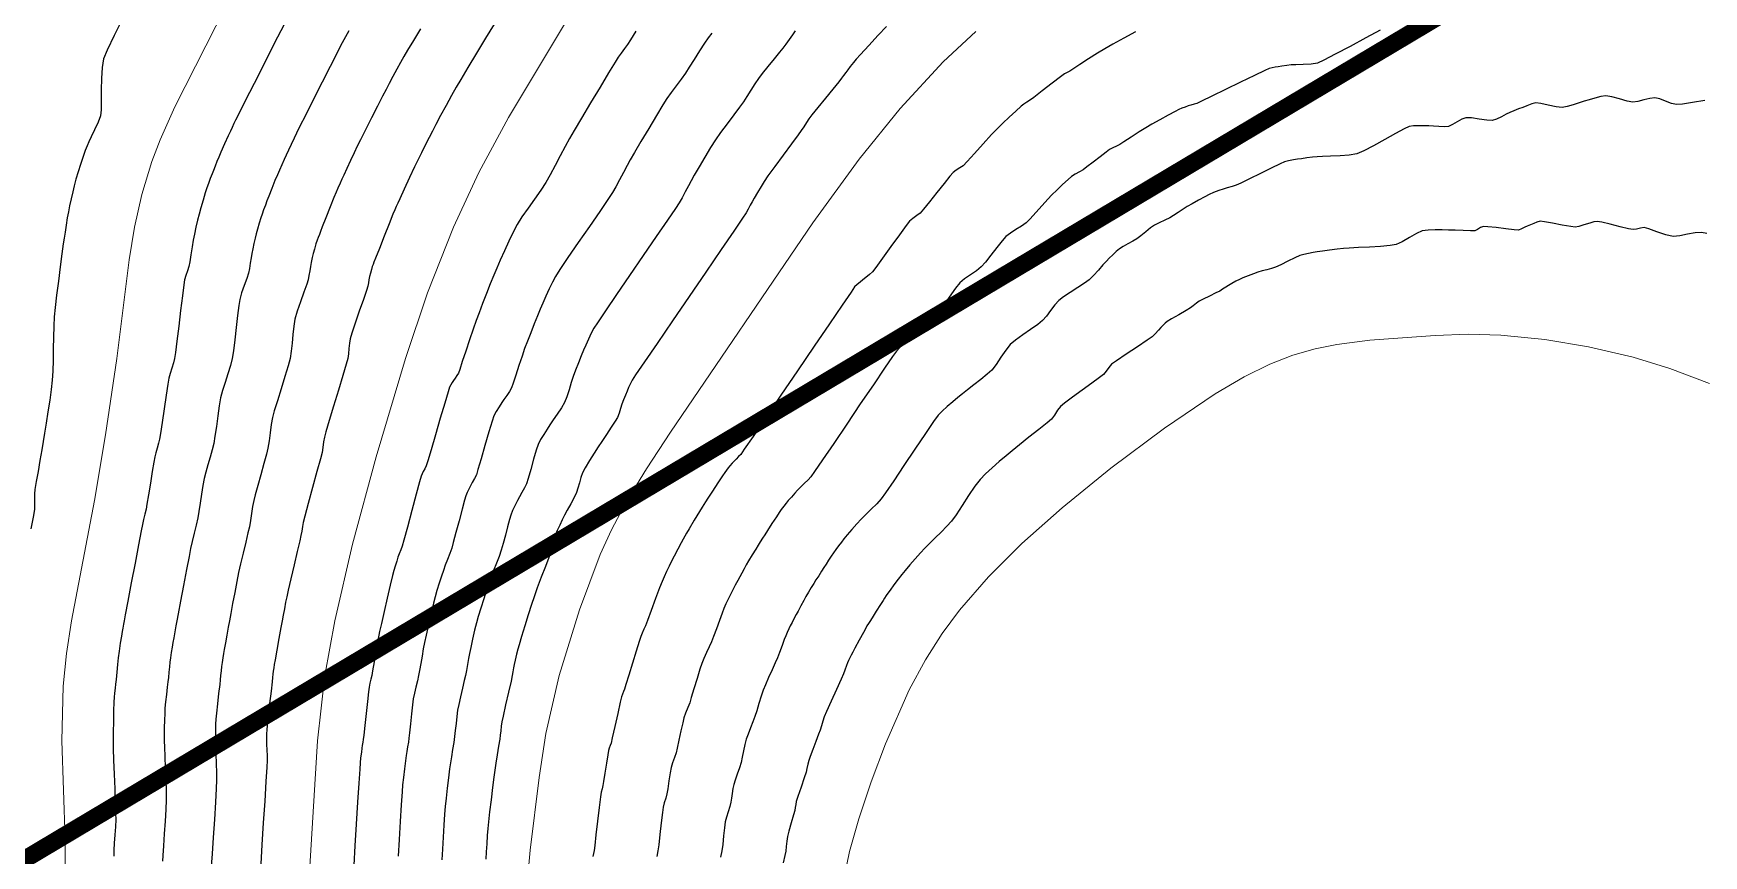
# Model space of a CAD drawing. Extents: x 27 to 849, y 0 to 853.
# Drawn here: x 85.5 to 180.9, y 596.6 to 643.6 of the extents above; entities that cross this region are included whole.
import ezdxf

# ---------------------------------------------------------------- set-up
doc = ezdxf.new("R2010")
doc.units = 0
doc.header["$LTSCALE"] = 2
for name, color, linetype in [('ARQ - PORTAS E ESQUADRIAS 1-50', 2, 'Continuous'), ('Curva 1 m', 5, 'Continuous'), ('Curva Mestra', 1, 'Continuous')]:
    doc.layers.add(name, color=color, linetype=linetype)

msp = doc.modelspace()

# ---------------------------------------------------------------- linework, layer by layer
at = {"layer": 'ARQ - PORTAS E ESQUADRIAS 1-50', "const_width": 1}
msp.add_lwpolyline([(619.662, 64.962), (532.953, 53.734), (488.222, 57.382), (464.071, 66.688), (452.245, 74.702), (148.786, 382.232), (76.606, 469.903), (65.463, 493.563), (62.139, 582.817), (440.601, 808.535), (802.504, 491.862), (619.662, 64.962)], close=True, dxfattribs=at)
at = {"layer": 'Curva 1 m', "linetype": 'Continuous', "lineweight": -3}
for points, elevation in [([(90.583, 644.548), (90.06, 643.52), (89.664, 642.696), (89.463, 642.19), (89.381, 641.694), (89.342, 641.076), (89.331, 640.415), (89.329, 639.786), (89.32, 639.269), (89.287, 638.94), (89.154, 638.566), (88.952, 638.132), (88.748, 637.726), (88.611, 637.44), (88.519, 637.211), (88.415, 636.942), (88.315, 636.673), (88.232, 636.44), (88.138, 636.147), (88.012, 635.737), (87.883, 635.303), (87.782, 634.94), (87.698, 634.594), (87.606, 634.191), (87.52, 633.786), (87.451, 633.44), (87.389, 633.094), (87.322, 632.691), (87.259, 632.287), (87.208, 631.94), (87.162, 631.615), (87.083, 631.041), (86.984, 630.304), (86.877, 629.489), (86.775, 628.683), (86.692, 627.971), (86.64, 627.44), (86.612, 626.902), (86.597, 626.281), (86.589, 625.618), (86.58, 624.958), (86.563, 624.342), (86.531, 623.815), (86.472, 623.286), (86.386, 622.669), (86.285, 622.013), (86.18, 621.37), (86.084, 620.787), (86.007, 620.315), (85.927, 619.831), (85.824, 619.233), (85.715, 618.602), (85.615, 618.018), (85.54, 617.562), (85.505, 617.315), (85.506, 617.036), (85.521, 616.718), (85.519, 616.44), (85.458, 616.083), (85.314, 615.318)], 34), ([(99.757, 644.126), (99.239, 643.103), (98.65, 641.939), (98.061, 640.775), (97.544, 639.752), (97.169, 639.01), (97.009, 638.69), (96.914, 638.492), (96.809, 638.264), (96.717, 638.065), (96.591, 637.788), (96.381, 637.326), (96.171, 636.859), (96.041, 636.565), (95.944, 636.327), (95.837, 636.054), (95.744, 635.815), (95.665, 635.612), (95.56, 635.341), (95.452, 635.057), (95.365, 634.815), (95.271, 634.522), (95.145, 634.112), (95.017, 633.678), (94.916, 633.315), (94.831, 632.969), (94.74, 632.566), (94.653, 632.161), (94.584, 631.815), (94.521, 631.442), (94.453, 630.992), (94.39, 630.579), (94.341, 630.315), (94.264, 630.075), (94.164, 629.805), (94.089, 629.565), (94.046, 629.267), (93.968, 628.637), (93.866, 627.804), (93.757, 626.9), (93.654, 626.055), (93.571, 625.399), (93.522, 625.065), (93.452, 624.803), (93.356, 624.502), (93.259, 624.201), (93.187, 623.94), (93.129, 623.594), (93.034, 622.957), (92.921, 622.177), (92.809, 621.399), (92.717, 620.772), (92.663, 620.44), (92.605, 620.208), (92.529, 619.94), (92.452, 619.672), (92.393, 619.44), (92.339, 619.14), (92.247, 618.595), (92.138, 617.927), (92.03, 617.262), (91.941, 616.725), (91.892, 616.44), (91.829, 616.161), (91.752, 615.844), (91.688, 615.565), (91.616, 615.195), (91.463, 614.401), (91.263, 613.354), (91.048, 612.226), (90.85, 611.187), (90.703, 610.41), (90.637, 610.065), (90.601, 609.866), (90.559, 609.639), (90.525, 609.44), (90.484, 609.191), (90.419, 608.777), (90.35, 608.319), (90.297, 607.94), (90.256, 607.566), (90.212, 607.116), (90.174, 606.703), (90.149, 606.44), (90.121, 606.201), (90.088, 605.929), (90.065, 605.69), (90.053, 605.417), (90.037, 604.915), (90.02, 604.3), (90.008, 603.686), (90.004, 603.19), (90.014, 602.755), (90.036, 602.088), (90.067, 601.286), (90.099, 600.447), (90.128, 599.67), (90.149, 599.051), (90.155, 598.69), (90.137, 598.285), (90.104, 597.815), (90.069, 597.345), (90.046, 596.94), (90.041, 596.604)], 36), ([(103.469, 643.784), (103.286, 643.446), (103.105, 643.107), (102.951, 642.815), (102.767, 642.456), (102.413, 641.759), (101.957, 640.859), (101.467, 639.891), (101.013, 638.992), (100.663, 638.296), (100.485, 637.94), (100.345, 637.647), (100.184, 637.303), (100.027, 636.965), (99.901, 636.69), (99.782, 636.431), (99.644, 636.129), (99.508, 635.826), (99.394, 635.565), (99.258, 635.231), (99.079, 634.776), (98.908, 634.341), (98.801, 634.065), (98.709, 633.827), (98.604, 633.555), (98.517, 633.315), (98.446, 633.096), (98.352, 632.788), (98.255, 632.462), (98.18, 632.19), (98.116, 631.931), (98.048, 631.628), (97.983, 631.325), (97.931, 631.065), (97.889, 630.805), (97.846, 630.501), (97.8, 630.198), (97.749, 629.94), (97.653, 629.639), (97.505, 629.233), (97.353, 628.805), (97.245, 628.44), (97.19, 628.09), (97.122, 627.519), (97.045, 626.828), (96.966, 626.12), (96.889, 625.498), (96.819, 625.065), (96.714, 624.655), (96.568, 624.185), (96.408, 623.694), (96.26, 623.224), (96.151, 622.815), (96.069, 622.36), (95.987, 621.783), (95.906, 621.172), (95.829, 620.612), (95.758, 620.19), (95.669, 619.827), (95.553, 619.408), (95.426, 618.971), (95.308, 618.553), (95.218, 618.19), (95.143, 617.794), (95.062, 617.3), (94.981, 616.779), (94.906, 616.302), (94.842, 615.94), (94.753, 615.534), (94.64, 615.065), (94.527, 614.595), (94.435, 614.19), (94.346, 613.745), (94.2, 612.986), (94.026, 612.077), (93.856, 611.178), (93.719, 610.453), (93.646, 610.065), (93.592, 609.771), (93.529, 609.427), (93.469, 609.09), (93.421, 608.815), (93.379, 608.555), (93.331, 608.252), (93.286, 607.95), (93.251, 607.69), (93.222, 607.43), (93.193, 607.128), (93.165, 606.825), (93.139, 606.565), (93.104, 606.261), (93.054, 605.853), (93.005, 605.426), (92.972, 605.065), (92.957, 604.764), (92.943, 604.376), (92.933, 603.95), (92.927, 603.538), (92.926, 603.19), (92.936, 602.829), (92.959, 602.293), (92.988, 601.652), (93.016, 600.978), (93.036, 600.342), (93.039, 599.815), (93.02, 599.271), (92.98, 598.597), (92.931, 597.878), (92.881, 597.2), (92.842, 596.65), (92.822, 596.315)], 37), ([(107.579, 643.902), (107.175, 643.241), (106.84, 642.691), (106.623, 642.326), (106.434, 641.988), (106.219, 641.593), (105.996, 641.179), (105.785, 640.783), (105.605, 640.44), (105.408, 640.058), (105.115, 639.483), (104.774, 638.811), (104.436, 638.14), (104.148, 637.568), (103.961, 637.19), (103.786, 636.824), (103.575, 636.373), (103.363, 635.918), (103.188, 635.539), (103.085, 635.315), (102.976, 635.077), (102.852, 634.805), (102.747, 634.565), (102.627, 634.266), (102.412, 633.724), (102.169, 633.106), (101.962, 632.581), (101.858, 632.315), (101.796, 632.156), (101.727, 631.975), (101.669, 631.815), (101.601, 631.605), (101.515, 631.317), (101.444, 631.065), (101.386, 630.827), (101.326, 630.554), (101.278, 630.315), (101.24, 630.076), (101.201, 629.802), (101.156, 629.565), (101.072, 629.312), (100.908, 628.857), (100.711, 628.304), (100.526, 627.755), (100.401, 627.315), (100.332, 626.912), (100.279, 626.439), (100.232, 625.943), (100.181, 625.469), (100.117, 625.065), (100.007, 624.642), (99.825, 624.03), (99.608, 623.329), (99.392, 622.638), (99.216, 622.058), (99.115, 621.69), (99.044, 621.288), (98.981, 620.816), (98.92, 620.343), (98.852, 619.94), (98.765, 619.585), (98.619, 619.045), (98.444, 618.415), (98.269, 617.791), (98.126, 617.267), (98.043, 616.94), (97.978, 616.595), (97.915, 616.191), (97.853, 615.786), (97.792, 615.44), (97.712, 615.082), (97.586, 614.547), (97.438, 613.928), (97.294, 613.319), (97.181, 612.815), (97.078, 612.307), (96.958, 611.687), (96.838, 611.046), (96.732, 610.475), (96.656, 610.065), (96.588, 609.697), (96.506, 609.247), (96.424, 608.792), (96.357, 608.414), (96.318, 608.19), (96.279, 607.951), (96.237, 607.679), (96.204, 607.44), (96.178, 607.201), (96.153, 606.929), (96.13, 606.69), (96.098, 606.411), (96.039, 605.907), (95.971, 605.318), (95.912, 604.782), (95.879, 604.44), (95.864, 604.151), (95.855, 603.815), (95.849, 603.479), (95.848, 603.19), (95.857, 602.886), (95.878, 602.427), (95.901, 601.895), (95.919, 601.372), (95.924, 600.94), (95.903, 600.474), (95.857, 599.684), (95.794, 598.706), (95.727, 597.679), (95.664, 596.742), (95.618, 596.033)], 38), ([(111.775, 644.176), (111.289, 643.368), (110.77, 642.507), (110.277, 641.69), (109.872, 641.015), (109.616, 640.579), (109.352, 640.105), (109.041, 639.532), (108.726, 638.945), (108.451, 638.428), (108.259, 638.065), (108.066, 637.691), (107.843, 637.255), (107.623, 636.817), (107.437, 636.44), (107.239, 636.022), (106.947, 635.4), (106.639, 634.737), (106.388, 634.196), (106.269, 633.94), (106.183, 633.753), (106.1, 633.565), (105.999, 633.311), (105.778, 632.754), (105.499, 632.047), (105.222, 631.344), (105.007, 630.799), (104.915, 630.565), (104.867, 630.44), (104.82, 630.315), (104.767, 630.144), (104.708, 629.94), (104.664, 629.753), (104.625, 629.565), (104.596, 629.377), (104.564, 629.19), (104.486, 628.954), (104.307, 628.434), (104.076, 627.763), (103.842, 627.076), (103.653, 626.507), (103.557, 626.19), (103.515, 625.932), (103.484, 625.628), (103.454, 625.324), (103.415, 625.065), (103.324, 624.735), (103.132, 624.084), (102.879, 623.242), (102.606, 622.34), (102.355, 621.506), (102.165, 620.871), (102.078, 620.565), (102.032, 620.287), (101.991, 619.968), (101.947, 619.69), (101.853, 619.327), (101.655, 618.594), (101.405, 617.678), (101.156, 616.764), (100.959, 616.039), (100.868, 615.69), (100.825, 615.452), (100.783, 615.179), (100.742, 614.94), (100.673, 614.637), (100.531, 614.025), (100.349, 613.252), (100.164, 612.465), (100.012, 611.812), (99.927, 611.44), (99.863, 611.123), (99.793, 610.753), (99.724, 610.383), (99.665, 610.065), (99.593, 609.674), (99.481, 609.055), (99.36, 608.382), (99.261, 607.828), (99.214, 607.565), (99.184, 607.377), (99.157, 607.19), (99.138, 607.002), (99.12, 606.815), (99.092, 606.57), (99.031, 606.03), (98.953, 605.34), (98.875, 604.644), (98.814, 604.088), (98.786, 603.815), (98.777, 603.616), (98.772, 603.389), (98.77, 603.19), (98.777, 602.986), (98.791, 602.677), (98.804, 602.344), (98.808, 602.065), (98.788, 601.684), (98.739, 600.864), (98.67, 599.754), (98.591, 598.502), (98.511, 597.259), (98.442, 596.173)], 39), ([(119.881, 643.765), (119.567, 643.274), (119.4, 643.018), (119.232, 642.786), (119.036, 642.524), (118.87, 642.291), (118.694, 642.005), (118.326, 641.395), (117.837, 640.581), (117.298, 639.679), (116.78, 638.808), (116.352, 638.086), (116.087, 637.629), (115.839, 637.176), (115.561, 636.646), (115.27, 636.09), (114.986, 635.562), (114.73, 635.115), (114.444, 634.678), (114.091, 634.175), (113.718, 633.652), (113.372, 633.153), (113.102, 632.722), (112.869, 632.282), (112.618, 631.761), (112.366, 631.21), (112.132, 630.68), (111.934, 630.222), (111.765, 629.82), (111.562, 629.32), (111.341, 628.766), (111.12, 628.201), (110.917, 627.672), (110.749, 627.222), (110.578, 626.733), (110.372, 626.119), (110.158, 625.47), (109.964, 624.877), (109.816, 624.431), (109.741, 624.222), (109.658, 624.082), (109.552, 623.928), (109.466, 623.801), (109.391, 623.684), (109.306, 623.549), (109.24, 623.427), (109.153, 623.149), (108.961, 622.504), (108.706, 621.639), (108.43, 620.702), (108.176, 619.839), (107.987, 619.198), (107.904, 618.927), (107.817, 618.759), (107.733, 618.606), (107.665, 618.466), (107.603, 618.324), (107.518, 618.014), (107.324, 617.293), (107.075, 616.361), (106.822, 615.421), (106.621, 614.675), (106.524, 614.324), (106.451, 614.121), (106.361, 613.892), (106.286, 613.69), (106.212, 613.464), (106.125, 613.186), (106.053, 612.94), (105.983, 612.657), (105.848, 612.09), (105.676, 611.363), (105.498, 610.597), (105.342, 609.915), (105.238, 609.44), (105.142, 608.943), (105.031, 608.325), (104.922, 607.706), (104.835, 607.205), (104.787, 606.94), (104.739, 606.728), (104.682, 606.487), (104.637, 606.274), (104.603, 605.999), (104.541, 605.447), (104.466, 604.757), (104.391, 604.072), (104.332, 603.53), (104.303, 603.274), (104.279, 603.115), (104.248, 602.933), (104.224, 602.773), (104.194, 602.547), (104.154, 602.225), (104.123, 601.94), (104.099, 601.584), (104.049, 600.783), (103.981, 599.686), (103.904, 598.44), (103.828, 597.194), (103.76, 596.096)], 41), ([(124.215, 643.657), (124.005, 643.385), (123.807, 643.091), (123.527, 642.653), (123.217, 642.162), (122.928, 641.707), (122.712, 641.377), (122.469, 641.039), (122.179, 640.651), (121.89, 640.262), (121.651, 639.922), (121.425, 639.559), (121.055, 638.948), (120.614, 638.21), (120.172, 637.464), (119.798, 636.83), (119.564, 636.426), (119.378, 636.086), (119.169, 635.688), (118.951, 635.272), (118.739, 634.876), (118.546, 634.54), (118.287, 634.147), (117.819, 633.462), (117.226, 632.602), (116.593, 631.685), (116.003, 630.826), (115.541, 630.144), (115.291, 629.754), (115.116, 629.424), (114.928, 629.033), (114.739, 628.62), (114.563, 628.222), (114.415, 627.879), (114.259, 627.507), (114.07, 627.039), (113.87, 626.531), (113.68, 626.042), (113.526, 625.629), (113.375, 625.19), (113.199, 624.649), (113.024, 624.103), (112.872, 623.647), (112.77, 623.379), (112.653, 623.174), (112.498, 622.943), (112.342, 622.719), (112.22, 622.538), (112.069, 622.303), (111.899, 622.033), (111.768, 621.788), (111.666, 621.477), (111.483, 620.859), (111.259, 620.088), (111.037, 619.32), (110.859, 618.71), (110.766, 618.413), (110.661, 618.2), (110.529, 617.964), (110.424, 617.771), (110.337, 617.594), (110.241, 617.39), (110.165, 617.207), (110.093, 616.955), (109.955, 616.437), (109.781, 615.778), (109.602, 615.103), (109.45, 614.538), (109.355, 614.207), (109.251, 613.913), (109.12, 613.573), (108.987, 613.234), (108.879, 612.94), (108.773, 612.618), (108.644, 612.213), (108.516, 611.797), (108.414, 611.44), (108.318, 611.06), (108.181, 610.485), (108.03, 609.837), (107.895, 609.24), (107.802, 608.815), (107.735, 608.463), (107.66, 608.043), (107.585, 607.611), (107.517, 607.224), (107.464, 606.94), (107.396, 606.632), (107.31, 606.275), (107.226, 605.917), (107.164, 605.608), (107.119, 605.263), (107.061, 604.739), (107, 604.163), (106.948, 603.661), (106.914, 603.358), (106.879, 603.127), (106.834, 602.857), (106.79, 602.588), (106.754, 602.357), (106.713, 602.046), (106.655, 601.59), (106.597, 601.1), (106.553, 600.69), (106.524, 600.282), (106.477, 599.532), (106.419, 598.577), (106.357, 597.553), (106.299, 596.597)], 42), ([(128.99, 643.788), (128.826, 643.564), (128.64, 643.299), (128.454, 643.035), (128.289, 642.81), (128.093, 642.565), (127.783, 642.188), (127.431, 641.76), (127.108, 641.362), (126.885, 641.074), (126.68, 640.769), (126.451, 640.407), (126.224, 640.044), (126.023, 639.735), (125.804, 639.432), (125.474, 638.989), (125.095, 638.48), (124.727, 637.977), (124.433, 637.553), (124.154, 637.113), (123.826, 636.569), (123.498, 636.013), (123.22, 635.534), (123.041, 635.223), (122.884, 634.932), (122.706, 634.592), (122.526, 634.252), (122.363, 633.965), (122.149, 633.644), (121.688, 632.965), (121.049, 632.03), (120.305, 630.943), (119.525, 629.804), (118.782, 628.716), (118.146, 627.783), (117.688, 627.105), (117.479, 626.786), (117.332, 626.503), (117.174, 626.168), (117.022, 625.828), (116.895, 625.536), (116.762, 625.215), (116.599, 624.807), (116.436, 624.39), (116.303, 624.036), (116.188, 623.685), (116.062, 623.272), (115.931, 622.866), (115.799, 622.536), (115.623, 622.229), (115.391, 621.881), (115.157, 621.546), (114.974, 621.274), (114.81, 621.018), (114.618, 620.72), (114.435, 620.418), (114.296, 620.15), (114.183, 619.82), (114.032, 619.298), (113.87, 618.716), (113.726, 618.206), (113.628, 617.9), (113.517, 617.668), (113.372, 617.401), (113.226, 617.144), (113.115, 616.937), (112.984, 616.671), (112.84, 616.364), (112.727, 616.091), (112.654, 615.843), (112.548, 615.435), (112.424, 614.951), (112.299, 614.474), (112.187, 614.091), (112.066, 613.745), (111.914, 613.347), (111.752, 612.932), (111.598, 612.535), (111.473, 612.19), (111.345, 611.804), (111.187, 611.31), (111.024, 610.784), (110.878, 610.302), (110.774, 609.94), (110.667, 609.518), (110.549, 609.016), (110.442, 608.538), (110.367, 608.19), (110.312, 607.901), (110.254, 607.565), (110.195, 607.228), (110.141, 606.94), (110.075, 606.643), (109.973, 606.208), (109.859, 605.721), (109.757, 605.271), (109.691, 604.943), (109.645, 604.597), (109.603, 604.194), (109.564, 603.79), (109.524, 603.443), (109.472, 603.096), (109.406, 602.693), (109.339, 602.288), (109.285, 601.94), (109.238, 601.59), (109.173, 601.079), (109.1, 600.493), (109.033, 599.918), (108.984, 599.44), (108.95, 598.995), (108.912, 598.384), (108.871, 597.69), (108.832, 596.995), (108.796, 596.384)], 43), ([(134.202, 644.048), (133.734, 643.541), (133.191, 642.953), (132.722, 642.444), (132.479, 642.176), (132.313, 641.976), (132.128, 641.747), (131.989, 641.567), (131.876, 641.412), (131.751, 641.233), (131.638, 641.078), (131.474, 640.874), (131.137, 640.459), (130.712, 639.937), (130.285, 639.411), (129.941, 638.985), (129.766, 638.763), (129.626, 638.552), (129.473, 638.307), (129.335, 638.094), (129.15, 637.838), (128.776, 637.329), (128.305, 636.686), (127.826, 636.034), (127.432, 635.493), (127.214, 635.185), (127.035, 634.899), (126.827, 634.551), (126.639, 634.229), (126.519, 634.019), (126.411, 633.819), (126.29, 633.589), (126.179, 633.391), (125.976, 633.087), (125.473, 632.348), (124.747, 631.281), (123.871, 629.997), (122.921, 628.603), (121.971, 627.209), (121.096, 625.925), (120.371, 624.859), (119.87, 624.12), (119.668, 623.817), (119.568, 623.622), (119.464, 623.394), (119.376, 623.192), (119.283, 622.967), (119.173, 622.687), (119.08, 622.442), (119.003, 622.202), (118.918, 621.927), (118.828, 621.692), (118.702, 621.483), (118.473, 621.133), (118.196, 620.719), (117.929, 620.319), (117.728, 620.01), (117.5, 619.649), (117.23, 619.219), (116.983, 618.81), (116.824, 618.512), (116.735, 618.257), (116.654, 617.951), (116.574, 617.644), (116.49, 617.387), (116.354, 617.106), (116.159, 616.748), (115.958, 616.388), (115.806, 616.103), (115.677, 615.838), (115.527, 615.525), (115.388, 615.219), (115.288, 614.975), (115.219, 614.747), (115.15, 614.476), (115.083, 614.206), (115.018, 613.975), (114.909, 613.676), (114.714, 613.166), (114.478, 612.551), (114.247, 611.94), (114.066, 611.44), (113.92, 610.997), (113.735, 610.41), (113.536, 609.771), (113.352, 609.169), (113.209, 608.695), (113.135, 608.44), (113.062, 608.147), (112.985, 607.814), (112.931, 607.565), (112.894, 607.366), (112.855, 607.139), (112.818, 606.94), (112.746, 606.618), (112.602, 605.988), (112.434, 605.252), (112.29, 604.614), (112.218, 604.277), (112.188, 604.039), (112.161, 603.766), (112.135, 603.527), (112.098, 603.294), (112.032, 602.89), (111.953, 602.402), (111.876, 601.918), (111.816, 601.523), (111.763, 601.123), (111.688, 600.525), (111.603, 599.83), (111.521, 599.142), (111.454, 598.561), (111.414, 598.19), (111.384, 597.786), (111.357, 597.315), (111.331, 596.844), (111.305, 596.44)], 44), ([(148.428, 643.741), (147.774, 643.383), (147.138, 643.03), (146.675, 642.764), (146.266, 642.511), (145.758, 642.186), (145.255, 641.859), (144.859, 641.602), (144.675, 641.484), (144.528, 641.413), (144.383, 641.34), (144.156, 641.169), (143.673, 640.796), (143.103, 640.356), (142.617, 639.981), (142.383, 639.803), (142.216, 639.707), (142.052, 639.609), (141.901, 639.478), (141.599, 639.204), (141.223, 638.857), (140.848, 638.505), (140.553, 638.218), (140.214, 637.86), (139.735, 637.335), (139.229, 636.776), (138.808, 636.315), (138.587, 636.083), (138.405, 635.956), (138.187, 635.822), (138.008, 635.692), (137.832, 635.487), (137.494, 635.067), (137.075, 634.54), (136.655, 634.011), (136.315, 633.588), (136.136, 633.377), (135.944, 633.228), (135.713, 633.07), (135.524, 632.919), (135.327, 632.664), (134.94, 632.132), (134.46, 631.463), (133.98, 630.794), (133.596, 630.263), (133.403, 630.01), (133.228, 629.855), (133.016, 629.692), (132.845, 629.558), (132.694, 629.432), (132.524, 629.285), (132.385, 629.148), (132.179, 628.854), (131.675, 628.116), (130.948, 627.048), (130.073, 625.758), (129.123, 624.358), (128.174, 622.958), (127.3, 621.669), (126.576, 620.602), (126.075, 619.867), (125.874, 619.575), (125.754, 619.449), (125.611, 619.311), (125.491, 619.193), (125.378, 619.067), (125.252, 618.922), (125.163, 618.815), (125.061, 618.682), (124.963, 618.547), (124.834, 618.351), (124.568, 617.946), (124.258, 617.47), (123.992, 617.063), (123.863, 616.864), (123.767, 616.715), (123.673, 616.565), (123.518, 616.31), (123.221, 615.82), (122.925, 615.327), (122.768, 615.066), (122.675, 614.894), (122.583, 614.72), (122.476, 614.522), (122.278, 614.154), (122.061, 613.749), (121.9, 613.436), (121.775, 613.178), (121.633, 612.876), (121.496, 612.572), (121.382, 612.308), (121.24, 611.944), (121.011, 611.332), (120.757, 610.649), (120.542, 610.071), (120.429, 609.773), (120.343, 609.577), (120.241, 609.355), (120.157, 609.158), (120.069, 608.886), (119.897, 608.332), (119.683, 607.639), (119.471, 606.951), (119.305, 606.409), (119.226, 606.158), (119.173, 606.019), (119.111, 605.862), (119.061, 605.722), (118.988, 605.41), (118.843, 604.766), (118.675, 604.011), (118.532, 603.368), (118.461, 603.059), (118.416, 602.925), (118.362, 602.773), (118.32, 602.638), (118.279, 602.396), (118.203, 601.913), (118.116, 601.351), (118.041, 600.871), (118.002, 600.635), (117.948, 600.447), (117.896, 600.26), (117.861, 599.986), (117.787, 599.378), (117.695, 598.602), (117.603, 597.824), (117.53, 597.21), (117.494, 596.927), (117.462, 596.763), (117.423, 596.579)], 46), ([(162.412, 643.827), (161.591, 643.386), (160.696, 642.903), (159.852, 642.455), (159.188, 642.113), (158.83, 641.952), (158.465, 641.893), (158.014, 641.865), (157.596, 641.853), (157.33, 641.842), (157.076, 641.812), (156.79, 641.774), (156.58, 641.743), (156.419, 641.716), (156.237, 641.681), (156.08, 641.641), (155.818, 641.519), (155.227, 641.234), (154.44, 640.852), (153.586, 640.436), (152.799, 640.053), (152.208, 639.767), (151.944, 639.642), (151.785, 639.593), (151.6, 639.544), (151.44, 639.497), (151.274, 639.438), (151.078, 639.363), (150.909, 639.291), (150.7, 639.182), (150.307, 638.968), (149.83, 638.706), (149.371, 638.449), (149.033, 638.254), (148.648, 638.014), (148.186, 637.715), (147.773, 637.446), (147.533, 637.294), (147.347, 637.202), (147.132, 637.103), (146.949, 637.007), (146.753, 636.863), (146.406, 636.594), (146.008, 636.283), (145.656, 636.009), (145.449, 635.854), (145.238, 635.729), (144.992, 635.594), (144.785, 635.465), (144.581, 635.291), (144.27, 635.006), (143.935, 634.69), (143.661, 634.422), (143.424, 634.168), (143.099, 633.803), (142.744, 633.406), (142.42, 633.052), (142.187, 632.821), (141.926, 632.632), (141.604, 632.432), (141.285, 632.231), (141.029, 632.037), (140.806, 631.788), (140.501, 631.399), (140.166, 630.961), (139.856, 630.565), (139.624, 630.301), (139.35, 630.08), (139.01, 629.846), (138.671, 629.611), (138.401, 629.386), (138.152, 629.076), (137.795, 628.574), (137.402, 628.009), (137.049, 627.51), (136.811, 627.205), (136.561, 626.977), (136.248, 626.729), (135.938, 626.493), (135.694, 626.3), (135.475, 626.117), (135.221, 625.903), (134.973, 625.683), (134.774, 625.481), (134.556, 625.178), (134.092, 624.502), (133.453, 623.56), (132.709, 622.459), (131.931, 621.306), (131.19, 620.207), (130.556, 619.269), (130.099, 618.598), (129.89, 618.301), (129.719, 618.116), (129.508, 617.909), (129.296, 617.707), (129.126, 617.536), (128.962, 617.355), (128.771, 617.137), (128.593, 616.93), (128.468, 616.78), (128.338, 616.612), (128.193, 616.417), (128.069, 616.244), (127.911, 616.008), (127.656, 615.618), (127.402, 615.226), (127.244, 614.982), (127.122, 614.792), (126.984, 614.575), (126.864, 614.383), (126.73, 614.165), (126.526, 613.829), (126.321, 613.489), (126.185, 613.259), (126.065, 613.04), (125.931, 612.788), (125.814, 612.567), (125.708, 612.369), (125.562, 612.099), (125.414, 611.822), (125.302, 611.604), (125.173, 611.337), (125.032, 611.029), (124.913, 610.758), (124.815, 610.504), (124.66, 610.085), (124.481, 609.603), (124.316, 609.16), (124.199, 608.857), (124.075, 608.572), (123.923, 608.243), (123.774, 607.913), (123.655, 607.626), (123.542, 607.286), (123.378, 606.757), (123.201, 606.173), (123.048, 605.668), (122.957, 605.376), (122.851, 605.098), (122.726, 604.783), (122.626, 604.504), (122.558, 604.227), (122.455, 603.764), (122.342, 603.239), (122.241, 602.779), (122.176, 602.507), (122.088, 602.238), (121.979, 601.935), (121.896, 601.665), (121.841, 601.363), (121.772, 600.904), (121.705, 600.451), (121.657, 600.163), (121.591, 599.923), (121.508, 599.653), (121.445, 599.413), (121.402, 599.099), (121.333, 598.518), (121.256, 597.843), (121.187, 597.25), (121.144, 596.913), (121.081, 596.592)], 47), ([(180.966, 639.819), (180.265, 639.698), (179.687, 639.608), (179.355, 639.579), (179.064, 639.647), (178.728, 639.773), (178.394, 639.897), (178.107, 639.961), (177.82, 639.93), (177.484, 639.845), (177.147, 639.759), (176.857, 639.721), (176.524, 639.779), (176.089, 639.901), (175.653, 640.021), (175.318, 640.074), (175.029, 640.037), (174.692, 639.952), (174.357, 639.851), (174.068, 639.766), (173.78, 639.678), (173.445, 639.566), (173.109, 639.467), (172.818, 639.417), (172.47, 639.451), (172.018, 639.543), (171.591, 639.634), (171.318, 639.67), (171.077, 639.614), (170.805, 639.512), (170.568, 639.419), (170.329, 639.328), (170.056, 639.22), (169.818, 639.121), (169.617, 639.021), (169.348, 638.88), (169.064, 638.746), (168.818, 638.668), (168.505, 638.68), (168.069, 638.747), (167.632, 638.813), (167.318, 638.822), (167.083, 638.733), (166.818, 638.581), (166.554, 638.428), (166.318, 638.332), (166.066, 638.311), (165.762, 638.323), (165.456, 638.348), (165.193, 638.36), (164.931, 638.364), (164.624, 638.369), (164.321, 638.361), (164.068, 638.324), (163.788, 638.193), (163.292, 637.922), (162.678, 637.575), (162.041, 637.222), (161.475, 636.929), (161.076, 636.762), (160.654, 636.686), (160.126, 636.643), (159.585, 636.622), (159.121, 636.611), (158.826, 636.597), (158.552, 636.566), (158.226, 636.524), (157.919, 636.482), (157.701, 636.449), (157.46, 636.408), (157.186, 636.356), (156.951, 636.295), (156.694, 636.179), (156.194, 635.937), (155.574, 635.632), (154.953, 635.327), (154.452, 635.083), (154.194, 634.963), (153.955, 634.888), (153.678, 634.815), (153.437, 634.745), (153.188, 634.656), (152.895, 634.544), (152.641, 634.436), (152.397, 634.31), (152.04, 634.115), (151.671, 633.907), (151.39, 633.745), (151.151, 633.594), (150.873, 633.412), (150.603, 633.235), (150.39, 633.104), (150.111, 632.966), (149.789, 632.817), (149.514, 632.673), (149.301, 632.52), (149.027, 632.302), (148.747, 632.078), (148.514, 631.905), (148.282, 631.764), (148.003, 631.609), (147.73, 631.456), (147.519, 631.321), (147.337, 631.171), (147.135, 630.985), (146.937, 630.793), (146.77, 630.626), (146.576, 630.413), (146.315, 630.114), (146.036, 629.804), (145.787, 629.558), (145.522, 629.365), (145.133, 629.113), (144.702, 628.839), (144.313, 628.583), (144.049, 628.383), (143.821, 628.129), (143.579, 627.807), (143.339, 627.484), (143.113, 627.226), (142.846, 627.01), (142.441, 626.722), (141.987, 626.404), (141.57, 626.1), (141.278, 625.853), (141.018, 625.532), (140.746, 625.129), (140.475, 624.724), (140.218, 624.399), (139.954, 624.156), (139.595, 623.865), (139.201, 623.559), (138.83, 623.273), (138.544, 623.043), (138.287, 622.828), (137.988, 622.578), (137.68, 622.313), (137.394, 622.052), (137.163, 621.814), (136.895, 621.451), (136.424, 620.763), (135.832, 619.88), (135.202, 618.935), (134.616, 618.057), (134.157, 617.378), (133.907, 617.028), (133.651, 616.749), (133.333, 616.439), (133.016, 616.135), (132.761, 615.879), (132.515, 615.608), (132.228, 615.281), (131.961, 614.97), (131.774, 614.746), (131.631, 614.563), (131.469, 614.348), (131.309, 614.13), (131.175, 613.941), (131.044, 613.749), (130.897, 613.523), (130.75, 613.296), (130.625, 613.1), (130.492, 612.893), (130.331, 612.641), (130.175, 612.394), (130.054, 612.202), (129.908, 611.964), (129.743, 611.693), (129.602, 611.452), (129.479, 611.228), (129.315, 610.921), (129.155, 610.619), (129.046, 610.413), (128.933, 610.204), (128.805, 609.966), (128.704, 609.771), (128.618, 609.593), (128.524, 609.389), (128.445, 609.207), (128.363, 608.992), (128.234, 608.642), (128.092, 608.257), (127.969, 607.94), (127.846, 607.657), (127.665, 607.259), (127.464, 606.817), (127.281, 606.404), (127.153, 606.094), (127.035, 605.744), (126.91, 605.33), (126.79, 604.922), (126.687, 604.594), (126.573, 604.29), (126.433, 603.938), (126.296, 603.587), (126.192, 603.286), (126.115, 602.979), (126.039, 602.617), (125.964, 602.257), (125.892, 601.954), (125.795, 601.65), (125.67, 601.294), (125.55, 600.952), (125.471, 600.692), (125.427, 600.463), (125.389, 600.192), (125.352, 599.921), (125.312, 599.691), (125.246, 599.447), (125.154, 599.144), (125.061, 598.833), (124.994, 598.567), (124.946, 598.231), (124.894, 597.76), (124.842, 597.276), (124.793, 596.9), (124.727, 596.553)], 48), ([(181.089, 632.2), (180.784, 632.271), (180.412, 632.249), (179.973, 632.159), (179.533, 632.066), (179.159, 632.037), (178.743, 632.129), (178.229, 632.3), (177.765, 632.467), (177.496, 632.545), (177.297, 632.518), (177.07, 632.457), (176.871, 632.426), (176.61, 632.476), (176.125, 632.593), (175.565, 632.732), (175.08, 632.849), (174.818, 632.897), (174.619, 632.866), (174.392, 632.802), (174.193, 632.743), (173.995, 632.68), (173.768, 632.608), (173.568, 632.568), (173.305, 632.6), (172.821, 632.685), (172.268, 632.787), (171.799, 632.872), (171.568, 632.905), (171.379, 632.853), (171.193, 632.779), (171.005, 632.707), (170.818, 632.631), (170.675, 632.558), (170.487, 632.464), (170.318, 632.404), (170.07, 632.419), (169.594, 632.474), (169.042, 632.541), (168.566, 632.595), (168.318, 632.609), (168.157, 632.541), (167.979, 632.436), (167.818, 632.364), (167.58, 632.357), (167.165, 632.372), (166.701, 632.392), (166.318, 632.402), (165.968, 632.407), (165.56, 632.414), (165.155, 632.402), (164.818, 632.353), (164.485, 632.206), (164.087, 631.971), (163.681, 631.731), (163.322, 631.572), (162.981, 631.517), (162.445, 631.471), (161.813, 631.432), (161.184, 631.401), (160.654, 631.374), (160.322, 631.352), (159.956, 631.31), (159.522, 631.255), (159.113, 631.199), (158.822, 631.154), (158.589, 631.115), (158.317, 631.067), (158.048, 631.011), (157.822, 630.949), (157.535, 630.822), (157.134, 630.621), (156.733, 630.417), (156.443, 630.283), (156.213, 630.208), (155.941, 630.134), (155.667, 630.062), (155.435, 629.993), (155.181, 629.902), (154.869, 629.783), (154.574, 629.666), (154.373, 629.58), (154.164, 629.473), (153.932, 629.342), (153.747, 629.235), (153.588, 629.133), (153.408, 629.014), (153.247, 628.915), (153.027, 628.804), (152.665, 628.631), (152.303, 628.456), (152.079, 628.34), (151.918, 628.222), (151.739, 628.077), (151.579, 627.955), (151.329, 627.806), (150.905, 627.561), (150.486, 627.32), (150.253, 627.177), (150.129, 627.073), (149.994, 626.945), (149.878, 626.83), (149.74, 626.676), (149.557, 626.468), (149.387, 626.296), (149.104, 626.097), (148.55, 625.728), (147.906, 625.302), (147.353, 624.931), (147.07, 624.729), (146.916, 624.55), (146.754, 624.331), (146.602, 624.15), (146.383, 623.979), (145.942, 623.653), (145.388, 623.247), (144.833, 622.84), (144.385, 622.505), (144.156, 622.321), (143.981, 622.095), (143.799, 621.821), (143.626, 621.593), (143.378, 621.38), (142.913, 621.005), (142.348, 620.556), (141.801, 620.12), (141.393, 619.785), (141.05, 619.499), (140.652, 619.166), (140.241, 618.813), (139.86, 618.464), (139.552, 618.147), (139.252, 617.752), (138.898, 617.22), (138.531, 616.646), (138.192, 616.125), (137.924, 615.754), (137.659, 615.462), (137.333, 615.136), (136.985, 614.802), (136.659, 614.489), (136.395, 614.222), (136.14, 613.942), (135.839, 613.602), (135.535, 613.251), (135.267, 612.938), (135.08, 612.711), (134.871, 612.442), (134.625, 612.112), (134.406, 611.813), (134.28, 611.638), (134.191, 611.506), (134.092, 611.353), (134.005, 611.218), (133.865, 610.997), (133.621, 610.614), (133.38, 610.233), (133.245, 610.02), (133.172, 609.901), (133.089, 609.765), (133.019, 609.645), (132.885, 609.398), (132.643, 608.947), (132.404, 608.498), (132.277, 608.26), (132.187, 608.093), (132.106, 607.939), (132.04, 607.799), (131.977, 607.657), (131.917, 607.498), (131.824, 607.246), (131.739, 607.023), (131.606, 606.722), (131.347, 606.141), (131.046, 605.465), (130.785, 604.877), (130.651, 604.562), (130.573, 604.325), (130.492, 604.051), (130.418, 603.812), (130.328, 603.572), (130.171, 603.163), (129.993, 602.7), (129.84, 602.297), (129.758, 602.067), (129.706, 601.857), (129.657, 601.614), (129.608, 601.402), (129.504, 601.084), (129.321, 600.544), (129.141, 600.013), (129.046, 599.719), (129.018, 599.561), (128.993, 599.378), (128.967, 599.219), (128.894, 598.96), (128.76, 598.502), (128.624, 598.028), (128.543, 597.72), (128.505, 597.456), (128.475, 597.152), (128.443, 596.887), (128.393, 596.635), (128.306, 596.217)], 49)]:
    msp.add_lwpolyline(points, dxfattribs=dict(at, elevation=elevation))
at = {"layer": 'Curva Mestra', "lineweight": 0}
for points, elevation in [([(97.643, 647.565), (93.533, 639.44), (92.688, 637.565), (92.214, 636.315), (91.652, 634.44), (91.237, 632.565), (90.933, 630.69), (90.224, 625.065), (89.568, 620.69), (88.942, 616.94), (87.628, 610.065), (87.344, 608.19), (87.158, 606.315), (87.082, 603.19), (87.271, 597.565), (87.264, 595.065)], 35), ([(116.088, 644.66), (112.61, 638.833), (110.913, 635.69), (109.453, 632.565), (107.972, 628.815), (106.712, 625.065), (105.042, 619.44), (103.692, 614.44), (102.674, 610.065), (102.11, 606.94), (101.693, 603.19), (101.149, 594.44), (100.282, 582.565), (98.613, 551.94), (98.397, 546.873), (98.317, 542.566), (98.338, 539.336), (98.442, 537.007), (98.522, 536.146)], 40), ([(139.318, 643.753), (137.444, 642.015), (134.987, 639.346), (132.647, 636.452), (129.996, 632.816), (121.857, 620.849), (120.482, 618.746), (119.352, 616.873), (118.497, 615.268), (117.85, 613.859), (116.659, 610.69), (115.495, 606.94), (114.745, 603.611), (114.347, 601.107), (113.845, 596.94), (113.468, 592.773)], 45), ([(181.242, 623.626), (178.963, 624.494), (176.884, 625.13), (174.318, 625.719), (171.818, 626.14), (169.318, 626.396), (167.443, 626.443), (165.568, 626.382), (161.818, 626.107), (159.943, 625.86), (158.693, 625.603), (157.432, 625.24), (156.105, 624.725), (154.645, 624.006), (152.986, 623.033), (150.091, 621.075), (147.033, 618.788), (144.242, 616.528), (141.94, 614.48), (140.03, 612.565), (138.385, 610.677), (137.386, 609.336), (136.436, 607.838), (135.508, 606.107), (134.148, 603.03), (133.323, 600.849), (132.622, 598.746), (132.092, 596.873), (131.613, 594.544)], 50)]:
    msp.add_lwpolyline(points, dxfattribs=dict(at, elevation=elevation)).dxf.unprotected_set("ltscale", 0)

doc.saveas('drawing.dxf')
